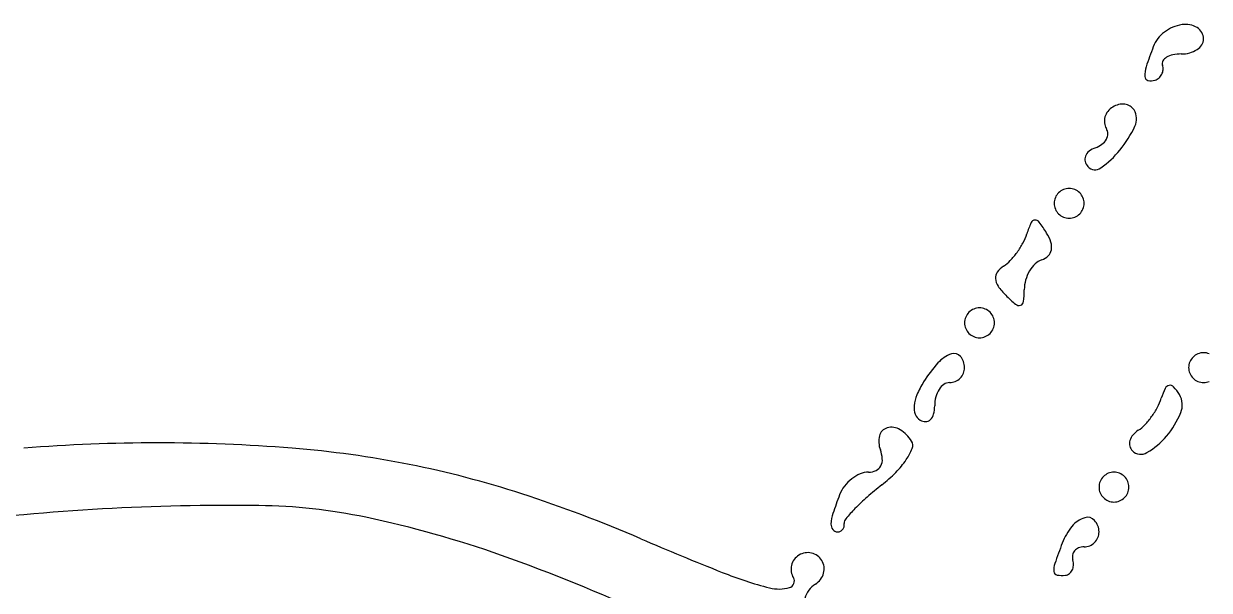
# Model space of a CAD drawing. Header units: metres. Extents: x -22 to 82, y -7 to 32.
# Drawn here: x 10.2981 to 10.4659, y 28.0825 to 28.1627 of the extents above; entities that cross this region are included whole.
import ezdxf

# ---------------------------------------------------------------- set-up
doc = ezdxf.new("R2010")
doc.units = ezdxf.units.M
doc.header["$LTSCALE"] = 2
doc.header["$MEASUREMENT"] = 0
doc.layers.add('ZSILUETAEDIFICIO', color=253, linetype='CONTINUOUS')
doc.layers.add('ZVEREDA', color=253, linetype='CONTINUOUS')

msp = doc.modelspace()

# ---------------------------------------------------------------- hatches: boundary and pattern name
at = {"layer": 'ZVEREDA'}
h = msp.add_hatch(dxfattribs=at)
h.set_pattern_fill('AR-SAND', color=256, scale=0.08)
h.set_pattern_definition([(37.50000000000001, (100.3217642182751, 117.4581959786875), (-0.0050394686487687, 0.1541459015210527), [0, -0.1216, 0, -0.136, 0, -0.13]), (7.499999999999999, (100.3217642182751, 117.4581959786875), (0.1415821364214182, 0.2257716852183792), [0, -0.0656, 0, -0.1096, 0, -0.042]), (327.5, (100.2233642182753, 117.4581959786875), (0.2491313489401196, 0.0004527242829572), [0, -0.04, 0, -0.144, 0, -0.188]), (317.5, (100.2233642182753, 117.4581959786875), (0.2404901283657835, 0.0702140451947399), [0, -0.02, 0, -0.0944, 0, -0.108])])
h.paths.add_polyline_path([(31.4583351261974, 30.10001185127862), (-5.580466054143699, 30.14202237673669), (-5.496152509190097, 24.7095630808688), (0.5053741138006274, 24.71459050236479), (0.5053741138006274, 23.02514520136083), (2.905374113800207, 23.02514520136083), (2.905811148500817, 24.71459050236479), (7.70575982083821, 24.71459050236479), (7.70575982083821, 23.02524487001511), (10.1053227861378, 23.02524487001511), (10.1057598208379, 24.71459050236479), (12.50561829493628, 24.71459050236479), (14.90575982083172, 24.71459050236479), (14.90575982083172, 23.02514520136083), (17.30547676903481, 23.02514520136083), (17.30591380373539, 24.71459050236479), (22.10547676902863, 24.63459050236452), (22.10547676902863, 23.02461800278962), (24.5050398048495, 23.02461800278962), (24.5050398048495, 24.63406330379348), (31.4583221007949, 24.61459050236454), (29.30561829493013, 24.61459050236454), (29.30561829493013, 20.61092766967829), (30.50572014345363, 20.61326742045304), (30.50572014345363, 24.61459050236454), (31.4583221007949, 24.61459050236454)])
h.paths.add_polyline_path([(3.274978631708791, 29.84745587849517), (21.85115500656482, 29.84745587849517), (21.85115500656482, 26.26298918530352), (3.274978631708791, 26.26298918530352)], flags=16)
edge = h.paths.add_edge_path(flags=0)
edge.add_line((4.190763625501631, 28.45334721717251), (4.191796270515823, 28.45334721717251))
edge.add_arc((4.030850849770815, 28.47872758158093), 0.1629343160792154, 351.0385129392877, 357.3660182868147)
edge.add_arc((4.112611057247875, 28.47496619707363), 0.0810876329450389, 344.53720768220717, 357.3660765305271, ccw=False)
edge = h.paths.add_edge_path(flags=0)
edge.add_arc((4.129473601766023, 28.48361260777853), 0.0424070857397566, 8.446156974039805, 17.04280200703507)
edge.add_arc((4.048520085864993, 28.46875624364435), 0.1245244297232045, 3.3254775150875844, 12.657113459455672, ccw=False)
edge.add_arc((4.009668740244905, 28.46649875537224), 0.1634413066505545, 3.325477516473139, 5.867953198212037)
edge.add_arc((4.024461425057098, 28.46801930679646), 0.148570677863494, 5.867861931155238, 8.446156969658695)
edge = h.paths.add_edge_path(flags=0)
edge.add_arc((4.187625943115307, 27.71049756740979), 0.005506773619038, 0, 44.649192788606285, ccw=False)
edge.add_line((4.193132716734738, 27.71049756740979), (4.193170576032799, 27.71059180186387))
edge.add_arc((4.083131412969806, 27.72142825678299), 0.110571452748189, 354.3757511834748, 357.7808422671732)
edge.add_arc((4.083495542828814, 27.72707965905653), 0.1105714527485412, 354.8460124112327, 363.6003750095574)
edge.add_arc((4.265141154600997, 27.71569919341579), 0.0736096129205384, 165.585485692761, 181.0365879312016)
edge = h.paths.add_edge_path(flags=0)
edge.add_ellipse((4.155844521799992, 27.55226263330349), major_axis=(-0.004886144824328529, 0.5517489951021792), ratio=0.0764573230342362, start_angle=264.41174822548277, end_angle=281.9145976805995, ccw=False)
edge.add_arc((-177.0033036909715, 27.24610176780652), 181.2017851309283, -3.410605131648481e-12, 0.07993633669821065, ccw=False)
edge.add_line((4.198481439956822, 27.24610176779618), (4.210484766247419, 27.6590139235833))
edge.add_ellipse((4.18687514976483, 27.77778923014426), major_axis=(0.01575538398604225, -0.1077800230216994), ratio=0.5161088083865675, start_angle=337.05526251174393, end_angle=345.80434126128097, ccw=False)
edge = h.paths.add_edge_path(flags=0)
edge.add_arc((387.0379938681306, 26.57348742740584), 383.1770730560518, 179.7962796488156, 179.8227156500893, ccw=False)
edge.add_arc((63.47661150482531, 27.72394417231078), 59.61364541384286, 179.6242268241421, 179.7962796450261, ccw=False)
edge.add_arc((107.9126775625507, 27.43250698258277), 104.0506671673548, 179.4892207827528, 179.6242268252662, ccw=False)
edge.add_arc((4.908773407262004, 28.32581589378475), 1.043191389333353, 173.5744382351789, 178.1175676432889, ccw=False)
edge.add_arc((3.941956756071903, 28.43638332363668), 0.0700943375474026, 136.9440126095541, 174.9430767679891, ccw=False)
edge.add_arc((3.939591411760631, 28.44492007257332), 0.0627084935053294, 98.57263522089539, 141.1716653543758, ccw=False)
edge.add_arc((3.971787529488921, 28.27408536092594), 0.2365196678389941, 91.78341864015289, 100.1162303726033, ccw=False)
edge.add_arc((4.161354391850892, 22.18584956753244), 6.327705978506592, 91.01273401402932, 91.78341864030182, ccw=False)
edge.add_line((4.049514576590127, 28.51256710557305), (4.169165289891879, 28.51468221717266))
edge.add_line((4.169165289891879, 28.51468221717232), (4.179750299263304, 28.53043944484654))
edge.add_arc((4.190827730734469, 28.52494372944767), 0.0123657743692955, 51.76101418273163, 153.6131534045893, ccw=False)
edge.add_line((4.198481439891822, 28.53465625290397), (4.198481439891822, 28.53636044799151))
edge.add_arc((4.193339192636984, 28.51586697619842), 0.0211287740527576, 75.9140893002533, 183.0668013861589)
edge.add_line((4.172240678425823, 28.51473658199643), (4.049514576590127, 28.51256710557305))
edge.add_arc((4.161354391844498, 22.18584956753244), 6.327705978506354, 91.01273401397248, 91.78341864024476)
edge.add_arc((3.971787529489319, 28.27408536092594), 0.2365196678390667, 91.78341864027549, 100.1162378328985)
edge.add_arc((3.941258338745911, 28.44519436956017), 0.0627084935053418, 100.1162378329312, 120.5228893311077)
edge.add_arc((3.942263761789718, 28.43729516592452), 0.0700943375474093, 117.9506432260986, 158.4595108276586)
edge.add_arc((4.001405707587139, 28.41591235581501), 0.1329691207264811, 159.2459526752788, 175.8968395766796)
edge.add_arc((4.909294928725814, 28.35078371074917), 1.04319138933335, 175.8968395763732, 179.4892207827571)
edge.add_arc((107.9126775622392, 27.43250698108915), 104.0506671670563, 179.4892207819287, 179.6242268244366)
edge.add_arc((63.47661150489225, 27.72394417644966), 59.6136454138861, 179.6242268281098, 179.7962796489794)
edge.add_arc((387.0379938451551, 26.57348740949783), 383.1770730331307, 179.7962796461218, 179.8227156473993)
edge.add_line((3.862755088178147, 27.75911035599103), (3.884622839891307, 27.72070371717251))
edge.add_arc((3.929255688633731, 27.74845655913333), 0.0525576961415898, 211.8734753522308, 222.0820973833024)
edge.add_arc((3.940104661909288, 27.75825274944765), 0.0671749997825091, 222.0818102784924, 230.2563674642507)
edge.add_arc((3.958449832274908, 27.78343227505326), 0.0982851158739191, 231.4181484407944, 254.9741783521728)
edge.add_arc((3.959368323424485, 27.7758030788865), 0.0911999037654329, 253.1739702547738, 268.217256623099)
edge.add_arc((3.968627737210397, 41.24924821526616), 13.56460629090511, 269.9489048779313, 270.3532500274084)
edge.add_arc((4.049525169780992, 16.95504494612499), 10.72985513343538, 89.5075836061958, 89.98540653837108, ccw=False)
edge.add_arc((4.130247462298712, 27.54011210430104), 0.1448483138350315, 64.17034698782749, 85.44946313993978, ccw=False)
edge.add_arc((4.191746138397974, 27.66642980881176), 0.0043674083606586, 1.4282544963651844, 68.34992075025048, ccw=False)
edge.add_arc((4.197384248272812, 27.67701561994579), 0.0105538936861254, 212.0429010611537, 263.0773218994982, ccw=False)
edge.add_arc((4.200612712082403, 27.70999352945552), 0.0404527841329601, 231.8085000024286, 252.4850053579366, ccw=False)
edge.add_arc((4.161788889977004, 27.66257060467501), 0.0208577567284913, 48.53142696656482, 82.63062587060486)
edge.add_arc((4.11933816690663, 27.13308106570912), 0.5520225538390414, 85.31102351279071, 89.99478211468639)
edge.add_arc((4.118411279294634, 16.9552485283175), 10.72985513343608, 89.99478211606726, 90.35325002811415)
edge.add_arc((4.073781246147718, 41.2494889468843), 13.56460629090747, 269.50474175352076, 269.9090879921701, ccw=False)
edge.add_arc((3.956613111675125, 27.77658927219733), 0.0911999037654514, 239.2648217281377, 269.94890487625094, ccw=False)
edge.add_arc((3.940104661909288, 27.75825274944765), 0.0671749997825307, 215.766892496466, 243.3781184107606, ccw=False)
edge.add_line((3.885598753388649, 27.71898970661965), (3.862755088177721, 27.75911035598011))
edge = h.paths.add_edge_path(flags=0)
edge.add_arc((3.982208672812931, 27.77710128656037), 0.0039699795081061, 57.093542815945284, 128.0095147918335, ccw=False)
edge.add_arc((3.983777369758798, 27.77691396217733), 0.0035691351575788, -36.39606693346491, 80.51639118771561, ccw=False)
edge.add_arc((3.985008823383225, 27.77555727172944), 0.0018093348073117, 293.7971605359992, 335.12409378026587, ccw=False)
edge.add_arc((3.984854518882713, 27.77590723729099), 0.002191808038586, 257.1681723130867, 293.7964911424778, ccw=False)
edge.add_arc((3.98554989726631, 27.77896024180501), 0.0053230039216045, 238.282669802615, 257.1684968903267, ccw=False)
edge.add_arc((3.980302814458611, 27.77683864407101), 0.0034331700992157, 99.02971341141892, 315.4979837284754, ccw=False)
edge = h.paths.add_edge_path(flags=0)
edge.add_arc((4.003867887505493, 27.77651366478631), 0.0041965817445002, 179.5419055987072, 270.4580944011244)
edge.add_arc((4.003949051078308, 27.77651352882827), 0.0041965817444636, 269.3499522369119, 383.1232100615633)
edge.add_arc((4.003864094692489, 27.77672872215237), 0.0041965817444639, 19.96411019100292, 182.4788541983977)
edge = h.paths.add_edge_path(flags=0)
edge.add_arc((3.979353550216473, 28.42993420992462), 0.0009651872828333, 125.0907544769644, 237.6009057839097)
edge.add_arc((3.995965221876986, 28.40704187017155), 0.0279429480104366, 127.8062335931203, 268.779035296377)
edge.add_line((3.995369806797299, 28.37910526650563), (4.002718144077988, 28.38645734180113))
edge.add_arc((4.10007393273122, 28.38764962442366), 0.0973630891154655, 166.3647067637932, 180.7016464897838, ccw=False)
edge.add_arc((3.991574634341134, 28.42003595056144), 0.0167827455633406, 325.7976337708378, 488.477492724186)
edge.add_arc((3.995342312636922, 28.45231582363164), 0.0238394652163404, 233.4109544616884, 272.5958997522416)
edge.add_arc((3.987035091752404, 28.42505208948006), 0.0100004255996245, 20.17316381762081, 145.4473270086913)

# ---------------------------------------------------------------- linework, layer by layer
at = {"layer": 'ZSILUETAEDIFICIO'}
for centre, radius, start, end in [((10.46291519549163, 28.15706466436313), 0.0055699114633231, 98.62463409370638, 126.8579339627243), ((10.46256082343479, 28.15940101312378), 0.0032068403503007, 58.90488762374263, 98.62454609890767), ((10.46324270242462, 28.16053156042045), 0.0018865766847814, 0.0001771716453893012, 58.9054282525486), ((10.46238347304572, 28.157773987562), 0.0046834194111786, 126.8583114724074, 159.0066661671363), ((10.46367628420222, 28.16053155989903), 0.0014529949071541, 326.281867547096, 0.0002505996964064926), ((10.5177200006367, 28.13653918456413), 0.0639543915996775, 159.0062590002598, 161.7155356106717), ((10.4622878216212, 28.16190216565184), 0.0034424800041771, 284.8420182787448, 303.6898305768266), ((10.46282100567828, 28.16110239081763), 0.0024812698169382, 303.6897227562339, 326.2811010611397), ((10.46002417004712, 28.15706736707244), 0.0007496095807414, 150.8376525704098, 198.4352272105986), ((10.46059138669563, 28.15675083157896), 0.0013991705438788, 120.9632923479627, 150.8370151427529), ((10.46133242000383, 28.15551576810753), 0.0028394872250063, 101.2167636819004, 120.9634451910674), ((10.46195675953572, 28.15236754580434), 0.0060490204498681, 89.99981459974893, 101.2169258038932), ((10.46195679202791, 28.16315127076132), 0.0047347045071699, 269.9998436706269, 284.842271067602), ((10.4605959290345, 28.1554139782703), 0.0037927975894036, 161.7154625207161, 182.9563184669137), ((10.45771482183071, 28.15630758971827), 0.001683418420423, 311.0579947252276, 333.4339647927287), ((10.45771487681048, 28.15630754827794), 0.0016833507120745, 333.4343894471126, 355.8103595183534), ((10.45773931141662, 28.15630572965836), 0.0016588485382399, 355.811348019007, 18.43540859216873), ((10.45739845598183, 28.15524885188881), 0.000591063583508, 182.9564899935079, 256.2136315374123), ((10.45768645845124, 28.15642253993502), 0.0017995705352569, 256.213226385693, 288.4348309675488), ((10.45773093277489, 28.15628899737499), 0.001658816923251, 288.4361271845981, 311.0601877584552), ((10.45363272776814, 28.14867906385854), 0.0026137029284815, 121.7173123537168, 141.839974481731), ((10.4537538109669, 28.14848320274416), 0.0028439695486716, 103.2783141274626, 121.7179145443112), ((10.45365205605714, 28.14891427636445), 0.0024010490963551, 82.34296502862291, 103.2777176467642), ((10.45370164984729, 28.14928309864882), 0.0020289074279797, 59.334972801323, 82.34320743693593), ((10.4539254185467, 28.14966051793277), 0.001590138984974, 31.71695697895102, 59.33450806621813), ((10.4532154381306, 28.14922168816798), 0.0024247908600983, 334.7570031518712, 31.71789359324186), ((10.4532318388153, 28.14889032939078), 0.0021523823629646, 163.4707843329868, 186.3240487031366), ((10.45295120658031, 28.14885917595535), 0.0018700262319156, 186.3224615892352, 211.7167083313448), ((10.453444104987, 28.14882727952454), 0.0023738145436685, 141.8399203756736, 163.4694883028801), ((10.45015795022911, 28.14713287056253), 0.0014136319954201, 359.5033156030973, 31.71773029636594), ((10.4499492226453, 28.14713471730448), 0.0016223677459301, 330.4458582863953, 359.5019989420753), ((10.44044487142742, 28.15524298060933), 0.016543690837834, 320.9227171890874, 334.7563447431887), ((10.44859186264213, 28.14854758320428), 0.0036190230157854, 289.647642782715, 306.4343280354472), ((10.44940851930249, 28.14744122934695), 0.0022439059456349, 306.4351777404083, 330.4475916874284), ((10.44955807545722, 28.14351059319625), 0.0012392391508347, 158.5551287599523, 194.5451929698943), ((10.44991092753273, 28.14337197109853), 0.0016183442456714, 127.9987068635714, 158.5544035773777), ((10.45088466665882, 28.14212553145603), 0.0032000457558664, 109.647563231628, 127.9981291068197), ((10.4426823508218, 28.15342602875603), 0.0136613952122377, 305.3528799322926, 320.9229589077598), ((10.4499962570037, 28.14362423576648), 0.0016919175133963, 194.5436295040984, 223.0502389339258), ((10.44977957401511, 28.14342184727502), 0.0013954168916006, 223.0510540761901, 305.3529840539139), ((10.44610622961841, 28.13725465718477), 0.0021293174230358, 135.0007884600759, 157.3767585326241), ((10.44610618817822, 28.13725461574563), 0.0021293174223537, 112.6232414551537, 134.9992115269353), ((10.44609430226521, 28.13728327538212), 0.0020982908721129, 90.00063228884795, 112.6246928624542), ((10.44609425595382, 28.13728327538212), 0.0020982908721548, 67.37530713754586, 89.99936771115203), ((10.44608237004081, 28.13725461574563), 0.0021293174223536, 45.00078847306464, 67.37675854484628), ((10.44608232860062, 28.13725465718477), 0.0021293174231576, 22.62324146737595, 44.9992115399241), ((10.4460775699815, 28.13726654309886), 0.0020982908719275, 157.3753071490141, 179.9993677235803), ((10.44607756998201, 28.13726658940948), 0.0020982908724451, 180.0006322764197, 202.6246928519422), ((10.44611098823751, 28.13726654309886), 0.0020982908719379, 0.0006322764196846798, 22.62469285098589), ((10.446110988237, 28.13726658940948), 0.0020982908723822, 337.3753071480579, 359.9993677235803), ((10.44610622961793, 28.13727847532328), 0.0021293174226753, 202.6232414720938, 224.9992115442445), ((10.44610618817865, 28.13727851676254), 0.0021293174227384, 225.0007884644147, 247.3767585358996), ((10.44609430226484, 28.13724985712594), 0.0020982908719275, 247.3753071490038, 269.9993677235803), ((10.44609425595422, 28.13724985712594), 0.0020982908719379, 270.0006322764197, 292.6246928509962), ((10.44608237004033, 28.13727851676254), 0.0021293174226753, 292.6232414641004, 314.9992115355853), ((10.44608232860099, 28.13727847532328), 0.002129317422616, 315.0007884557555, 337.3767585279062), ((10.45643200699243, 28.12767757236668), 0.0171542483185615, 156.4305873173788, 162.1619495726871), ((10.4412688507912, 28.13429254960266), 0.000610995016559, 92.54650599185328, 156.4301452397363), ((10.44127417554932, 28.1341727909255), 0.0007308720111322, 36.35979285990386, 92.54639529697204), ((10.42328031754624, 28.1209257158983), 0.0230750865331371, 31.71808579062491, 36.36047152844679), ((10.43281568080261, 28.13527735518966), 0.0076547734614817, 331.6959526244428, 342.1611953306464), ((10.43782731995429, 28.12991657633802), 0.0059738921164214, 18.09210390086005, 31.71723729891785), ((10.4295330111579, 28.13696187828674), 0.0113388763234459, 316.5327692244761, 324.1761705028731), ((10.42907885338602, 28.13728974676826), 0.011899016504274, 324.1760442283066, 331.6960509482063), ((10.4420464342754, 28.13094856814814), 0.0015602960082964, 314.5434640446355, 349.9269328863757), ((10.44135962442192, 28.13107057998451), 0.0022578593840584, 349.9267971930675, 18.09192633705267), ((10.433937274953, 28.13278714501899), 0.0052704385151283, 302.978194924124, 316.5329878325268), ((10.44449907550262, 28.12533898047951), 0.0046574544552321, 133.6046679842681, 149.6341313710586), ((10.44304474166282, 28.12686598151129), 0.0025487062327148, 108.435325001056, 133.6054303862529), ((10.4414981564384, 28.13150558715216), 0.0023418833391154, 288.435700180115, 314.5446072872576), ((10.43703811007782, 28.12670902912834), 0.0013858609029469, 143.8645362624486, 184.3975524139586), ((10.4386402032294, 28.12553921274554), 0.0033695879092548, 122.9780049451295, 143.8641195221533), ((10.44514197104061, 28.12496240935252), 0.0054025185330854, 149.6350356541448, 164.5242481938807), ((10.4378000216945, 28.12676760927781), 0.0021500211908738, 184.3972066234415, 214.9745158795864), ((10.44395441636672, 28.13107285758753), 0.0096607959038752, 214.9743844894238, 225.0000170948996), ((10.44488033367659, 28.12503478737614), 0.0051310545669408, 164.5235894819194, 179.9996775340737), ((10.45163798840599, 28.13875649929764), 0.0205270569540847, 225.0001455549486, 230.2374430458224), ((10.42531027567631, 28.12503474925381), 0.0144390034335365, 353.281625450446, 0.0002658661113541833), ((10.43341622961879, 28.1203346571848), 0.0021293174234555, 135.0007884687351, 157.3767585373201), ((10.43341618817823, 28.12033461574566), 0.0021293174223537, 112.6232414551537, 134.9992115269353), ((10.43340430226522, 28.12036327538203), 0.0020982908721129, 90.00063228884795, 112.6246928624542), ((10.43340425595372, 28.12036327538203), 0.0020982908721548, 67.37530713754586, 89.99936771115203), ((10.43339237004082, 28.12033461574566), 0.0021293174223536, 45.00078847306464, 67.37675854484628), ((10.43339232860012, 28.1203346571848), 0.0021293174234791, 22.62324146267989, 44.99921153126494), ((10.43899894460597, 28.12356644402354), 0.0007664090040277, 230.2360270290993, 286.8053049831186), ((10.43904408656613, 28.12341693454852), 0.0006102332070611, 286.8064480119664, 353.2813818348288), ((10.43338756998151, 28.12034654309883), 0.0020982908719275, 157.3753071490141, 179.9993677235803), ((10.43338756998193, 28.12034658940934), 0.0020982908724451, 180.0006322764197, 202.6246928519422), ((10.43342098823791, 28.1203465430977), 0.0020982908719555, 0.0006323074643410529, 22.62469288441359), ((10.43342098823743, 28.12034658941053), 0.0020982908723822, 337.3753071146193, 359.9993676925357), ((10.43341622961842, 28.12035847532326), 0.0021293174229968, 202.6232414673759, 224.9992115355853), ((10.43341618817863, 28.12035851676251), 0.0021293174227384, 225.0007884644147, 247.3767585358996), ((10.43339237004031, 28.12035851676251), 0.0021293174226753, 292.6232414641004, 314.9992115355853), ((10.4333923286006, 28.12035847532326), 0.0021293174230358, 315.0007884644147, 337.3767585326241), ((10.43340430226482, 28.12032985712597), 0.0020982908719275, 247.3753071490038, 269.9993677235803), ((10.4334042559542, 28.12032985712597), 0.0020982908719379, 270.0006322764197, 292.6246928509962), ((10.43093758491321, 28.11161932022156), 0.0045871924370598, 109.1967756344057, 138.1726279309073), ((10.42981395288163, 28.11484656698445), 0.001169931748859, 39.7435846308992, 109.1972640302211), ((10.4287976732019, 28.11400158284482), 0.0024916059079322, 359.9996184864598, 39.74262518216365), ((10.46514122961824, 28.11398965718496), 0.0021293174230358, 135.0007884644147, 157.3767585326241), ((10.46514118817839, 28.11398961574565), 0.0021293174226753, 112.6232414641004, 134.9992115355853), ((10.46512930226464, 28.11401827538231), 0.0020982908719379, 90.0006322764197, 112.6246928509962), ((10.46512925595397, 28.11401827538117), 0.0020982908730643, 67.3753071494841, 89.9993677235803), ((10.44215142817464, 28.10158341796006), 0.0196360998689288, 138.1727905567714, 148.0149634229568), ((10.429190988237, 28.11400158941029), 0.002098290872837, 337.3753071251413, 359.9993676987498), ((10.46511256998181, 28.11400154309899), 0.0020982908723822, 157.3753071537919, 179.9993677297945), ((10.46511256998181, 28.11400158940916), 0.0020982908723577, 180.0006322702055, 202.6246928462081), ((10.4370280063192, 28.10478290462567), 0.0135957218661638, 148.0145257587149, 156.7014454010248), ((10.42917429249314, 28.11047804684387), 0.0014085194102972, 90.00054442116257, 124.9376940893943), ((10.42917425595422, 28.11398485712584), 0.0020982908719379, 270.0006322764197, 292.6246928509962), ((10.42916237004033, 28.11401351676255), 0.0021293174226753, 292.6232414641004, 314.9992115355853), ((10.429162328601, 28.1140134753233), 0.002129317422616, 315.0007884557555, 337.3767585279062), ((10.46514122961824, 28.1140134753233), 0.0021293174229968, 202.6232414673759, 224.9992115355853), ((10.46514118817839, 28.11401351676255), 0.0021293174227384, 225.0007884644147, 247.3767585358996), ((10.46512930226464, 28.11398485712584), 0.0020982908719275, 247.3753071490038, 269.9993677235803), ((10.46512925595397, 28.11398485712704), 0.0020982908731622, 270.0006322764197, 292.6246928505159), ((10.42927161238214, 28.10812317869704), 0.0051506595355264, 156.7022122797239, 174.630529018922), ((10.43074170911203, 28.10895442801734), 0.0036367777434216, 147.3223834694949, 165.743767555026), ((10.429830160009, 28.1095391523645), 0.0025538076014047, 124.9370861466801, 147.3228174126963), ((10.46952773378263, 28.10632378145129), 0.0109150427259694, 154.3079960486303, 162.1617759326926), ((10.46041217928342, 28.11070922649702), 0.0007994378465348, 101.2911135081554, 154.3074546965917), ((10.46038686245922, 28.11083607233064), 0.0006700902257543, 41.38065960988568, 101.2918695004944), ((10.45479505610572, 28.10590975169453), 0.0081224008275425, 31.71719030516968, 41.37978000457417), ((10.45932725607582, 28.10871075745229), 0.0027945053872489, 337.5059854727429, 31.71748349455267), ((10.42682645717042, 28.10835297278254), 0.0026947301127026, 174.6299637836973, 200.7730297733755), ((10.42246977151834, 28.10858928022378), 0.0045895075915559, 345.2410742452993, 359.9995135007275), ((10.43217914354571, 28.10858928641198), 0.0051198644361743, 165.7447077474439, 180.0005053551689), ((10.44812919650639, 28.11397955797486), 0.011865940005183, 324.3768039719155, 331.8684224554812), ((10.45174490422482, 28.11204644675428), 0.007765908140460999, 331.8680416774766, 342.1608344856236), ((10.42586201707419, 28.10798709038204), 0.0016632192660283, 200.7715684044745, 238.2812357405578), ((10.42526715147892, 28.10785227864937), 0.0016966705827899, 314.2338357069606, 345.242605170325), ((10.44863398957821, 28.11361758087298), 0.0112447770505531, 316.7494078011525, 324.3779287075928), ((10.44999956954072, 28.11257330103479), 0.0128902955504849, 320.0338628780653, 337.5058586650244), ((10.4207516717035, 28.10397052467351), 0.0015572757309076, 105.5201894173589, 166.2841213048694), ((10.42095270434879, 28.10324650490327), 0.0023086869042707, 58.36049932556336, 105.5194581766515), ((10.41956036029271, 28.10098675195565), 0.0049629486386817, 31.7173087195543, 58.36063386660503), ((10.42575147704, 28.10780837416098), 0.001453079832982, 238.2839785753073, 270.8813898161233), ((10.42575860721649, 28.10734754580369), 0.0009921963207648, 270.8790442280531, 314.2320061956419), ((10.45777052669041, 28.1022239979248), 0.0034624667912153, 123.0015391923438, 139.8039533148106), ((10.45309851276241, 28.10941783330514), 0.0051153523735535, 303.0016128993831, 316.7482374443476), ((10.3170791116502, 27.86541850332065), 0.2379346129335669, 89.99995967498461, 94.57865828789036), ((10.3170794465689, 27.86541850332065), 0.2379346129335452, 85.42134171210964, 90.00004032501539), ((10.42245441177673, 28.103554925136), 0.0033100012462654, 166.2838474567944, 200.9937057408194), ((10.4227892853003, 28.10298232847504), 0.0011671243080943, 338.6115647759785, 31.71714076480553), ((10.45619865758979, 28.10323594964854), 0.0015573689348549, 163.802891571284, 192.8188889416825), ((10.45676893035011, 28.10307026249393), 0.0021512235074742, 139.8033123110042, 163.8018989077262), ((10.45183026575592, 28.11103897571002), 0.0105016551769881, 300.209288437702, 320.0339953237774), ((10.32454419657162, 27.95863027498177), 0.1444244163301814, 78.76638072306685, 85.42136245448894), ((10.4152272078133, 28.10078160772565), 0.004431043036465, 4.132737631646373, 20.99327880252072), ((10.41637991597713, 28.10549256202353), 0.0080505309928253, 325.8234357366895, 338.6120854103727), ((10.45600258835498, 28.10319133885974), 0.0013562886839384, 192.8190137103681, 225.0003990825058), ((10.45625339307412, 28.10344212392653), 0.0017109662225552, 224.9998510027321, 300.2091405548014), ((10.3257643632285, 27.96477260878265), 0.1381620628469234, 71.94272082936556, 78.76646449616786), ((10.41812425623201, 28.10077114601398), 0.0014798515255043, 295.2730957221443, 332.3455756488423), ((10.41775571111722, 28.10096430570576), 0.0018959478686933, 332.3444249732943, 4.132725819465466), ((10.4124610566935, 28.10815352434184), 0.0127874264470025, 315.3280440781284, 325.8232470358695), ((10.4185153210353, 28.09413571092733), 0.0052233315424027, 112.5865155967883, 127.8864707209437), ((10.41770169131698, 28.096091673513), 0.0031048927410678, 90.00022527323647, 112.5868373386171), ((10.4177016918959, 28.10166627078644), 0.0024697045323923, 269.9997033582642, 295.2721500126124), ((10.40634427414562, 28.11420064885425), 0.0213887486481161, 308.1885755996989, 315.3280695391248), ((10.45245122961774, 28.09706965718499), 0.002129317422616, 135.0007884557555, 157.3767585279062), ((10.4524511881784, 28.09706961574562), 0.0021293174226753, 112.6232414641004, 134.9992115355853), ((10.45243930226502, 28.09709827538114), 0.0020982908731622, 90.0006322764197, 112.6246928505159), ((10.4524392559544, 28.09709827538228), 0.0020982908719275, 67.37530714900383, 89.9993677235803), ((10.45242737004062, 28.09706961574562), 0.0021293174227384, 45.0007884644147, 67.37675853589961), ((10.45242732860081, 28.09706965718499), 0.0021293174229968, 22.62324146737595, 44.9992115355853), ((10.41814865087619, 28.09425487894947), 0.0048763962233741, 142.5036969275927, 159.0070076051014), ((10.41882847775898, 28.09373318282252), 0.0057333276280258, 127.8860745293513, 142.5027748055403), ((10.4500678323613, 28.05861499625581), 0.0493326365041297, 128.1884905457352, 131.3116047440655), ((10.45242256998179, 28.09708154309902), 0.0020982908723822, 157.3753071537919, 179.9993677297945), ((10.45242256998179, 28.09708158940919), 0.0020982908723577, 180.0006322702055, 202.6246928462081), ((10.45245598823732, 28.09708154309902), 0.0020982908723577, 0.0006322702055423879, 22.62469284620816), ((10.45245598823732, 28.09708158940919), 0.0020982908723822, 337.3753071537919, 359.9993677297945), ((10.3068367467356, 27.90671694653935), 0.1992252644057492, 66.75604625463582, 71.94272046693814), ((10.46658868028251, 28.07566665520432), 0.0567604834838258, 159.0064084459238, 161.8385092517141), ((10.43760525787712, 28.07279503720576), 0.0304543599907065, 131.3115842040042, 135.7940635201092), ((10.45245122961774, 28.09709347532328), 0.0021293174226753, 202.6232414720938, 224.9992115442445), ((10.4524511881784, 28.09709351676253), 0.0021293174227384, 225.0007884644147, 247.3767585358996), ((10.45243930226502, 28.09706485712701), 0.0020982908730643, 247.3753071494841, 269.9993677235803), ((10.4524392559544, 28.09706485712582), 0.0020982908719379, 270.0006322764197, 292.6246928509962), ((10.45242737004062, 28.09709351676253), 0.0021293174226753, 292.6232414641004, 314.9992115355853), ((10.45242732860081, 28.09709347532328), 0.0021293174230358, 315.0007884644147, 337.3767585326241), ((10.32750351085065, 27.76541712186196), 0.3290731544160906, 93.18532966177011, 97.06205067842608), ((10.32754934779879, 27.76460433706279), 0.3298872304522842, 89.3382696121895, 93.18543440083508), ((10.33045824842497, 28.01646406764831), 0.0780107019836383, 78.11060382696887, 89.33823219698789), ((10.41819546113331, 28.09154148021895), 0.0058300041138394, 161.8383026128137, 176.9107639739596), ((10.43764117107841, 28.07276034494168), 0.0305042927645727, 135.7943853684957, 139.4151773556238), ((10.31554077944543, 27.94560918421928), 0.150418887891429, 70.51081171401997, 78.1107163403274), ((10.41353715447639, 28.09179289665855), 0.0011649177121586, 176.9112191618429, 218.5472812172454), ((10.41295393238923, 28.09181356631427), 0.0013117397731253, 345.089434549898, 5.209367618168455), ((10.41516424546563, 28.09201505521582), 0.0009077380200644, 139.4142522920402, 185.2074993663981), ((10.44937685083121, 28.08920280531203), 0.0037023707489934, 106.97133118598, 141.145047581638), ((10.44869243581363, 28.09144536937248), 0.0013576922038859, 42.28733691597398, 106.9704764282475), ((10.44791317261053, 28.09073654602446), 0.0024111064991389, 0.000480722986255974, 42.28844713033499), ((10.41331178282121, 28.09161331222873), 0.0008767459746729, 218.5466745985703, 269.99975744199), ((10.4133117845642, 28.09162575011447), 0.0008891838603828, 269.9996485193053, 296.3555590580642), ((10.41328810936315, 28.09167352454017), 0.0009425028145527, 296.3558825992541, 321.5864429992956), ((10.41319112771572, 28.09175045502849), 0.0010662919077469, 321.5853309740456, 345.0869240586538), ((10.45336730947949, 28.08598797866546), 0.0088267117396658, 141.1444951798288, 159.0060698323223), ((10.4481973286008, 28.09074847532349), 0.0021293174230358, 315.0007884600759, 337.3767585326241), ((10.44822598823774, 28.09073658940935), 0.0020982908719275, 337.3753071490141, 359.9993677235803), ((10.5715563749861, 28.52304926713248), 0.4715519049947079, 246.7561123918942, 248.2709907397293), ((10.53342726339471, 28.05526627742853), 0.0945787912931926, 159.0064685271882, 160.8763320962938), ((10.44796590992772, 28.08714990925847), 0.0014253987195936, 111.5311280586728, 140.1950059376059), ((10.448209249814, 28.08653299835248), 0.0020885679018428, 89.99919634126175, 111.5297237640126), ((10.44820925595349, 28.09071985712728), 0.0020982908733372, 270.000632288848, 292.6246928619751), ((10.44819737004102, 28.09074851676252), 0.0021293174223537, 292.6232414551537, 314.9992115269354), ((10.2861916228928, 27.86268072773811), 0.2383876430528944, 65.12823127764773, 70.51075287687961), ((10.40908684353673, 28.08543535340033), 0.0023688314747261, 143.9409713149986, 166.2188709493177), ((10.40909298855632, 28.08543094212098), 0.0023763957370827, 121.7178789624931, 143.9421996167061), ((10.40907202701439, 28.08546487509267), 0.0023365104924801, 99.09403780977793, 121.7180983866805), ((10.409077400531, 28.08543078911185), 0.0023710173356641, 76.71609834365384, 99.09206841591805), ((10.4090774703175, 28.08543069487774), 0.0023710930148282, 54.34229271529833, 76.71826278649702), ((10.40909766046863, 28.08545890140078), 0.0023364051397936, 31.71730088574296, 54.34136146081109), ((10.40922835993413, 28.08553966462847), 0.0021827657923287, 7.40849691625174, 31.71758975899575), ((10.44822867975583, 28.08716407078833), 0.001666443531407, 170.3473497422169, 195.5237951508252), ((10.4478771347824, 28.08722387522135), 0.0013098479083071, 140.1946090759653, 170.3478981132805), ((10.44437591101649, 28.08609388104202), 0.0023321978693524, 357.0791636238375, 15.52377349060078), ((10.41729534719323, 28.13597841457647), 0.0548742002950573, 248.2707672954004, 255.6467700318551), ((10.40905250171292, 28.08544380052246), 0.0023334660370668, 166.2194421692035, 188.68689183538), ((10.40897763788482, 28.08543240332199), 0.0022577396398, 188.6879215595152, 211.7181634388045), ((10.40887748124783, 28.08555242855078), 0.0025406986376278, 322.760122233961, 344.7019779678876), ((10.40902215497749, 28.08551284517381), 0.0023907075323117, 344.7022204948749, 7.408663523026771), ((10.4465758296144, 28.0853814710415), 0.0026543851974528, 160.8764047275938, 185.5144910849237), ((10.44448617133662, 28.08517973388876), 0.0005550115776457, 185.5152594269543, 259.3871763009894), ((10.44532241724499, 28.08591563578977), 0.0013506826694698, 306.6502797078705, 333.4349069566025), ((10.4450329853278, 28.08606032967901), 0.0016742675207735, 333.4355905587206, 357.080046853496), ((10.40626033789323, 28.08375299494884), 0.0009366510266817, 285.7513499812614, 31.71709468859433), ((10.4119231257948, 28.08052488459276), 0.0033274587579453, 121.7174357883785, 166.269646881682), ((10.40876142038292, 28.08564067081585), 0.0026864958305842, 301.7170804322934, 322.7597845503849), ((10.44507193238113, 28.08830526037832), 0.0037349536897779, 259.3855088512178, 277.5942000468071), ((10.44540539612831, 28.08580411977516), 0.0012116815308388, 277.5942923904875, 306.6499820062946), ((10.40503929153763, 28.08808198149683), 0.0054345481726801, 255.6468515560842, 285.7517129207841)]:
    msp.add_arc(centre, radius, start, end, dxfattribs=at)

doc.saveas('drawing.dxf')
